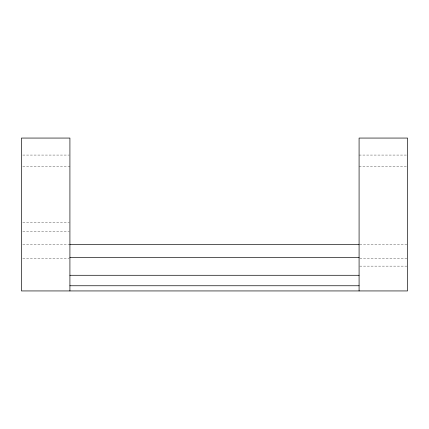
<?xml version="1.0" encoding="UTF-8"?>
<svg xmlns="http://www.w3.org/2000/svg" width="429" height="429" viewBox="0 0 429 429"><rect width="100%" height="100%" fill="white"/><g stroke="black" fill="none" stroke-linecap="round" stroke-linejoin="round"><path stroke-width="0.32" stroke-dasharray="2.15 1.61" d="M22.78 155.067L69.251 155.067M359.084 155.067L406.885 155.067M22.78 166.264L69.916 166.264M359.084 166.264L406.885 166.264M22.78 222.635L69.251 222.635M22.78 231.494L69.251 231.494M22.78 244.637L69.916 244.637M359.749 244.637L406.885 244.637M22.78 258.505L69.251 258.505M359.749 258.505L406.885 258.505M359.749 266.125L406.885 266.125"/><path stroke-width="0.64" d="M69.916 244.637L359.084 244.637M69.916 257.556L359.084 257.556M69.916 275.284L359.084 275.284M69.916 285.757L359.084 285.757M359.084 290.937L359.084 138.063L407.55 138.063L407.55 290.937L21.45 290.937L21.45 138.063L69.916 138.063L69.916 290.937"/></g></svg>
